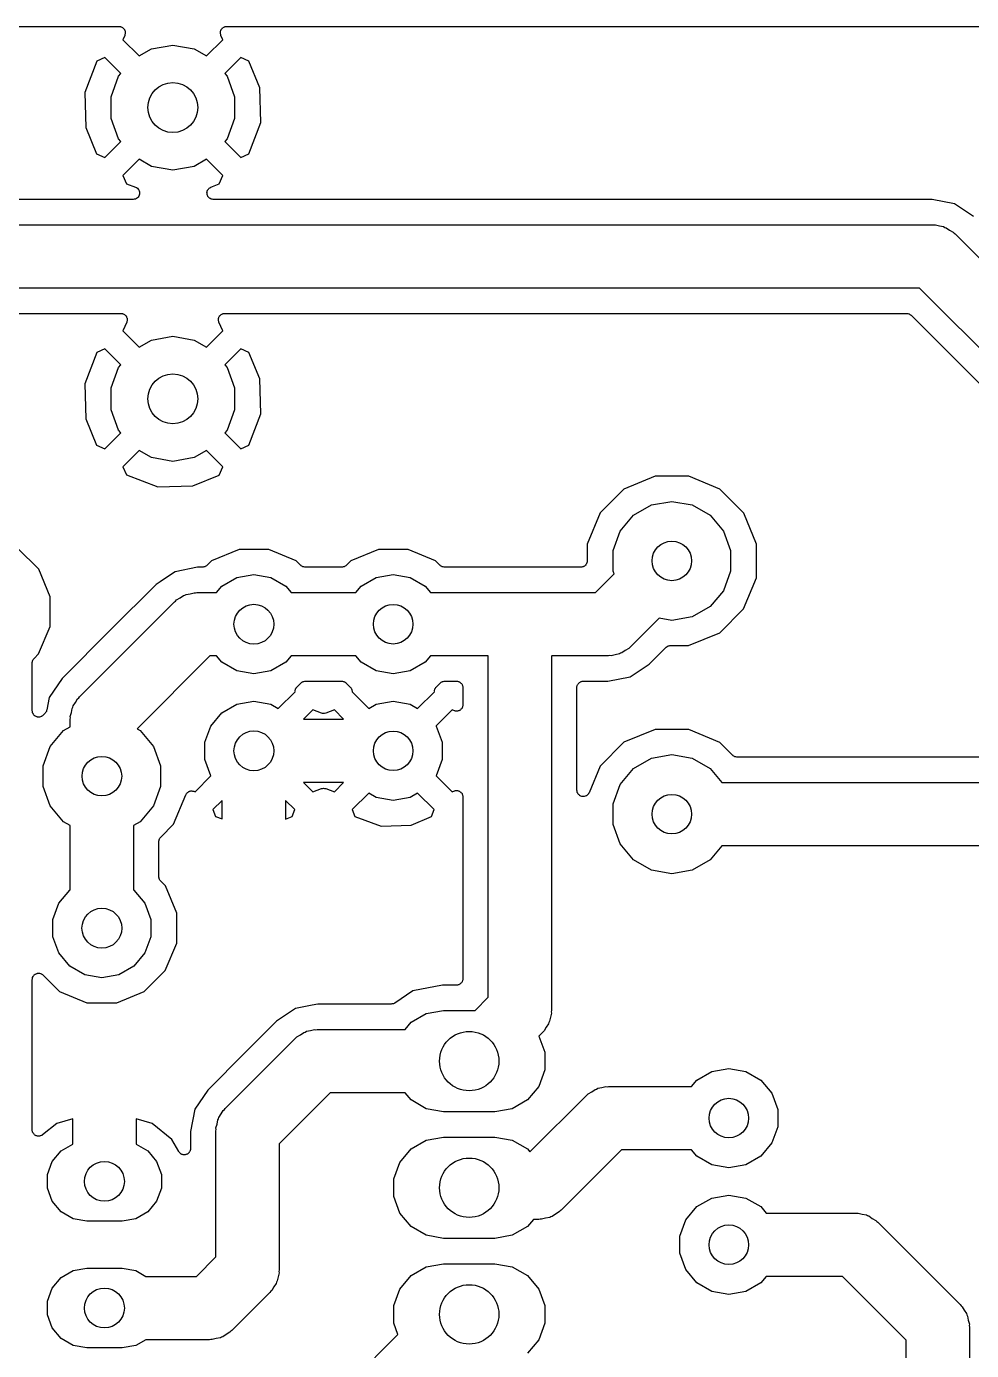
# Model space of a CAD drawing. Extents: x 74 to 224, y -146 to -46.
# Drawn here: x 138.57 to 157.52, y -123.53 to -96.98 of the extents above; entities that cross this region are included whole.
import ezdxf

# ---------------------------------------------------------------- set-up
doc = ezdxf.new("R2010")
doc.units = 0
doc.header["$MEASUREMENT"] = 0
doc.layers.add('BLACK', color=7, linetype='CONTINUOUS')

msp = doc.modelspace()

# ---------------------------------------------------------------- linework, layer by layer
at = {"layer": 'Black'}
for p, q in [((74.37, -96.976), (140.423, -96.976)), ((140.423, -96.976), (140.439, -96.9787)), ((140.439, -96.9787), (140.454, -96.9797)), ((140.454, -96.9797), (140.46, -96.9825)), ((140.46, -96.9825), (140.467, -96.9837)), ((140.467, -96.9837), (140.48, -96.9913)), ((140.48, -96.9913), (140.494, -96.9975)), ((140.494, -96.9975), (140.499, -97.0023)), ((140.499, -97.0023), (140.505, -97.0057)), ((140.54, -97.1543), (140.501, -97.2414)), ((140.505, -97.0057), (140.515, -97.0174)), ((140.515, -97.0174), (140.526, -97.028)), ((140.526, -97.028), (140.529, -97.0342)), ((140.529, -97.0342), (140.533, -97.0395)), ((140.533, -97.0395), (140.539, -97.0539)), ((140.539, -97.0539), (140.545, -97.0676)), ((140.543, -97.1394), (140.54, -97.1543)), ((140.549, -97.1251), (140.543, -97.1394)), ((140.545, -97.0676), (140.546, -97.0745)), ((140.546, -97.0745), (140.549, -97.0809)), ((140.549, -97.0809), (140.549, -97.0962)), ((140.549, -97.0962), (140.55, -97.1114)), ((140.55, -97.1114), (140.549, -97.1181)), ((140.549, -97.1181), (140.549, -97.1251)), ((142.457, -97.1114), (142.458, -97.0962)), ((142.458, -97.1181), (142.457, -97.1114)), ((142.458, -97.0809), (142.461, -97.0745)), ((142.458, -97.0962), (142.458, -97.0809)), ((142.458, -97.1251), (142.458, -97.1181)), ((142.463, -97.1394), (142.458, -97.1251)), ((142.461, -97.0676), (142.468, -97.0539)), ((142.461, -97.0745), (142.461, -97.0676)), ((142.467, -97.1543), (142.463, -97.1394)), ((142.506, -97.2414), (142.467, -97.1543)), ((142.468, -97.0539), (142.473, -97.0395)), ((142.473, -97.0395), (142.478, -97.0342)), ((142.478, -97.0342), (142.481, -97.028)), ((142.481, -97.028), (142.492, -97.0174)), ((142.492, -97.0174), (142.502, -97.0057)), ((142.502, -97.0057), (142.508, -97.0023)), ((142.508, -97.0023), (142.513, -96.9975)), ((142.513, -96.9975), (142.527, -96.9913)), ((142.527, -96.9913), (142.54, -96.9837)), ((142.54, -96.9837), (142.547, -96.9825)), ((142.547, -96.9825), (142.553, -96.9797)), ((142.553, -96.9797), (142.568, -96.9787)), ((142.568, -96.9787), (142.583, -96.976)), ((142.583, -96.976), (172.772, -96.976)), ((140.501, -97.2414), (140.827, -97.5669)), ((140.827, -97.5669), (141.074, -97.424)), ((141.074, -97.424), (141.503, -97.3483)), ((141.503, -97.3483), (141.932, -97.424)), ((141.932, -97.424), (142.18, -97.5669)), ((142.18, -97.5669), (142.506, -97.2414)), ((139.977, -97.6734), (139.737, -98.3005)), ((140.142, -97.6006), (139.977, -97.6734)), ((140.463, -97.9212), (140.142, -97.6006)), ((142.865, -97.6006), (142.544, -97.9212)), ((143.031, -97.6742), (142.865, -97.6006)), ((143.251, -98.2043), (143.031, -97.6742)), ((140.268, -98.385), (140.417, -97.9756)), ((140.417, -97.9756), (140.463, -97.9212)), ((142.544, -97.9212), (142.59, -97.9756)), ((142.59, -97.9756), (142.739, -98.385)), ((143.27, -98.9051), (143.251, -98.2043)), ((139.737, -98.3005), (139.756, -99.0013)), ((140.268, -98.8206), (140.268, -98.385)), ((142.739, -98.385), (142.739, -98.8206)), ((139.756, -99.0013), (139.975, -99.5314)), ((140.417, -99.23), (140.268, -98.8206)), ((142.739, -98.8206), (142.59, -99.23)), ((143.03, -99.5322), (143.27, -98.9051)), ((140.142, -99.605), (140.463, -99.2844)), ((140.463, -99.2844), (140.417, -99.23)), ((142.59, -99.23), (142.544, -99.2844)), ((142.544, -99.2844), (142.865, -99.605)), ((139.975, -99.5314), (140.142, -99.605)), ((142.865, -99.605), (143.03, -99.5322)), ((140.827, -99.6387), (140.501, -99.9642)), ((141.074, -99.7816), (140.827, -99.6387)), ((141.503, -99.8573), (141.074, -99.7816)), ((141.932, -99.7816), (141.503, -99.8573)), ((142.18, -99.6387), (141.932, -99.7816)), ((142.506, -99.9642), (142.18, -99.6387)), ((140.501, -99.9642), (140.574, -100.129)), ((142.432, -100.131), (142.506, -99.9642)), ((140.574, -100.129), (140.756, -100.199)), ((140.756, -100.199), (140.774, -100.209)), ((140.774, -100.209), (140.792, -100.22)), ((140.792, -100.22), (140.793, -100.221)), ((140.793, -100.221), (140.794, -100.221)), ((140.794, -100.221), (140.807, -100.238)), ((140.819, -100.383), (140.806, -100.398)), ((140.807, -100.238), (140.821, -100.254)), ((140.82, -100.382), (140.819, -100.383)), ((140.821, -100.381), (140.82, -100.382)), ((140.821, -100.254), (140.821, -100.255)), ((140.821, -100.255), (140.822, -100.256)), ((140.828, -100.361), (140.821, -100.381)), ((140.822, -100.256), (140.828, -100.275)), ((140.828, -100.275), (140.836, -100.295)), ((140.835, -100.341), (140.828, -100.361)), ((140.836, -100.339), (140.835, -100.34)), ((140.835, -100.34), (140.835, -100.341)), ((140.836, -100.295), (140.836, -100.296)), ((140.836, -100.296), (140.836, -100.297)), ((140.836, -100.297), (140.836, -100.318)), ((140.836, -100.318), (140.836, -100.339)), ((142.188, -100.301), (142.189, -100.298)), ((142.189, -100.32), (142.188, -100.301)), ((142.189, -100.295), (142.195, -100.277)), ((142.189, -100.298), (142.189, -100.295)), ((142.189, -100.339), (142.189, -100.32)), ((142.19, -100.342), (142.189, -100.339)), ((142.19, -100.345), (142.19, -100.342)), ((142.197, -100.363), (142.19, -100.345)), ((142.195, -100.277), (142.201, -100.259)), ((142.204, -100.381), (142.197, -100.363)), ((142.201, -100.259), (142.203, -100.256)), ((142.203, -100.256), (142.204, -100.254)), ((142.204, -100.254), (142.216, -100.239)), ((142.205, -100.383), (142.204, -100.381)), ((142.207, -100.386), (142.205, -100.383)), ((142.22, -100.4), (142.207, -100.386)), ((142.216, -100.239), (142.228, -100.224)), ((142.228, -100.224), (142.23, -100.222)), ((142.23, -100.222), (142.232, -100.22)), ((142.232, -100.22), (142.249, -100.21)), ((142.249, -100.21), (142.265, -100.2)), ((142.265, -100.2), (142.432, -100.131)), ((140.17, -100.444), (137.554, -100.444)), ((140.711, -100.444), (140.17, -100.444)), ((140.731, -100.441), (140.711, -100.444)), ((140.752, -100.437), (140.731, -100.441)), ((140.753, -100.437), (140.752, -100.437)), ((140.754, -100.437), (140.753, -100.437)), ((140.772, -100.426), (140.754, -100.437)), ((140.791, -100.416), (140.772, -100.426)), ((140.792, -100.415), (140.791, -100.415)), ((140.791, -100.415), (140.791, -100.416)), ((140.806, -100.398), (140.792, -100.415)), ((142.232, -100.415), (142.22, -100.4)), ((142.234, -100.416), (142.232, -100.415)), ((142.236, -100.418), (142.234, -100.416)), ((142.253, -100.427), (142.236, -100.418)), ((142.27, -100.437), (142.253, -100.427)), ((142.273, -100.437), (142.27, -100.437)), ((142.275, -100.438), (142.273, -100.437)), ((142.295, -100.441), (142.275, -100.438)), ((142.314, -100.444), (142.295, -100.441)), ((142.836, -100.444), (142.314, -100.444)), ((156.731, -100.444), (142.836, -100.444)), ((157.18, -100.534), (156.731, -100.444)), ((157.56, -100.788), (157.18, -100.534)), ((137.541, -100.952), (156.743, -100.952)), ((156.743, -100.952), (156.771, -100.957)), ((156.771, -100.957), (156.799, -100.955)), ((156.799, -100.955), (156.879, -100.976)), ((156.879, -100.976), (156.961, -100.991)), ((156.961, -100.991), (156.985, -101.005)), ((156.985, -101.005), (157.012, -101.012)), ((157.012, -101.012), (157.08, -101.059)), ((157.08, -101.059), (157.152, -101.101)), ((157.152, -101.101), (157.17, -101.122)), ((157.17, -101.122), (157.192, -101.138)), ((157.192, -101.138), (164.965, -108.911)), ((156.48, -102.222), (137.804, -102.222)), ((163.881, -109.623), (156.48, -102.222)), ((138.067, -102.73), (140.462, -102.73)), ((140.462, -102.73), (140.477, -102.733)), ((140.477, -102.733), (140.493, -102.734)), ((140.493, -102.734), (140.499, -102.737)), ((140.499, -102.737), (140.506, -102.738)), ((140.506, -102.738), (140.519, -102.746)), ((140.519, -102.746), (140.533, -102.752)), ((140.533, -102.752), (140.538, -102.757)), ((140.538, -102.757), (140.544, -102.76)), ((140.544, -102.76), (140.554, -102.772)), ((140.554, -102.772), (140.565, -102.782)), ((142.442, -102.782), (142.453, -102.772)), ((142.453, -102.772), (142.463, -102.76)), ((142.463, -102.76), (142.469, -102.757)), ((142.469, -102.757), (142.474, -102.752)), ((142.474, -102.752), (142.488, -102.746)), ((142.488, -102.746), (142.501, -102.738)), ((142.501, -102.738), (142.508, -102.737)), ((142.508, -102.737), (142.514, -102.734)), ((142.514, -102.734), (142.53, -102.733)), ((142.53, -102.733), (142.545, -102.73)), ((142.545, -102.73), (156.217, -102.73)), ((156.217, -102.73), (156.223, -102.731)), ((156.223, -102.731), (156.228, -102.731)), ((156.228, -102.731), (156.244, -102.735)), ((156.244, -102.735), (156.261, -102.738)), ((156.261, -102.738), (156.266, -102.741)), ((156.266, -102.741), (156.271, -102.742)), ((156.271, -102.742), (156.285, -102.752)), ((156.285, -102.752), (156.299, -102.76)), ((156.299, -102.76), (156.303, -102.764)), ((156.303, -102.764), (156.307, -102.767)), ((156.307, -102.767), (163.336, -109.796)), ((140.578, -102.909), (140.501, -103.083)), ((140.565, -102.782), (140.568, -102.789)), ((140.568, -102.789), (140.572, -102.794)), ((140.572, -102.794), (140.577, -102.808)), ((140.577, -102.808), (140.584, -102.822)), ((140.582, -102.894), (140.578, -102.909)), ((140.587, -102.879), (140.582, -102.894)), ((140.584, -102.822), (140.585, -102.829)), ((140.585, -102.829), (140.587, -102.835)), ((140.587, -102.835), (140.587, -102.851)), ((140.587, -102.851), (140.589, -102.866)), ((140.589, -102.866), (140.587, -102.872)), ((140.587, -102.872), (140.587, -102.879)), ((142.418, -102.866), (142.42, -102.851)), ((142.42, -102.872), (142.418, -102.866)), ((142.42, -102.835), (142.422, -102.829)), ((142.42, -102.851), (142.42, -102.835)), ((142.42, -102.879), (142.42, -102.872)), ((142.425, -102.894), (142.42, -102.879)), ((142.422, -102.829), (142.423, -102.822)), ((142.423, -102.822), (142.429, -102.808)), ((142.428, -102.909), (142.425, -102.894)), ((142.506, -103.083), (142.428, -102.909)), ((142.429, -102.808), (142.435, -102.794)), ((142.435, -102.794), (142.439, -102.789)), ((142.439, -102.789), (142.442, -102.782)), ((140.501, -103.083), (140.827, -103.409)), ((140.827, -103.409), (141.074, -103.266)), ((141.074, -103.266), (141.503, -103.19)), ((141.503, -103.19), (141.932, -103.266)), ((141.932, -103.266), (142.18, -103.409)), ((142.18, -103.409), (142.506, -103.083)), ((139.977, -103.515), (139.737, -104.143)), ((140.142, -103.443), (139.977, -103.515)), ((140.463, -103.763), (140.142, -103.443)), ((142.865, -103.443), (142.544, -103.763)), ((143.031, -103.516), (142.865, -103.443)), ((143.251, -104.046), (143.031, -103.516)), ((140.268, -104.227), (140.417, -103.818)), ((140.417, -103.818), (140.463, -103.763)), ((142.544, -103.763), (142.59, -103.818)), ((142.59, -103.818), (142.739, -104.227)), ((143.27, -104.747), (143.251, -104.046)), ((139.737, -104.143), (139.756, -104.843)), ((140.268, -104.663), (140.268, -104.227)), ((142.739, -104.227), (142.739, -104.663)), ((139.756, -104.843), (139.975, -105.373)), ((140.417, -105.072), (140.268, -104.663)), ((142.739, -104.663), (142.59, -105.072)), ((143.03, -105.374), (143.27, -104.747)), ((140.142, -105.447), (140.463, -105.126)), ((140.463, -105.126), (140.417, -105.072)), ((142.59, -105.072), (142.544, -105.126)), ((142.544, -105.126), (142.865, -105.447)), ((139.975, -105.373), (140.142, -105.447)), ((142.865, -105.447), (143.03, -105.374)), ((140.827, -105.481), (140.501, -105.806)), ((141.074, -105.624), (140.827, -105.481)), ((141.503, -105.699), (141.074, -105.624)), ((141.932, -105.624), (141.503, -105.699)), ((142.18, -105.481), (141.932, -105.624)), ((142.506, -105.806), (142.18, -105.481)), ((140.501, -105.806), (140.574, -105.971)), ((142.432, -105.973), (142.506, -105.806)), ((140.574, -105.971), (141.201, -106.211)), ((141.201, -106.211), (141.902, -106.192)), ((141.902, -106.192), (142.432, -105.973)), ((151.175, -105.997), (150.55, -106.255)), ((151.85, -105.998), (151.175, -105.997)), ((152.474, -106.257), (151.85, -105.998)), ((150.55, -106.255), (150.072, -106.733)), ((152.952, -106.735), (152.474, -106.257)), ((150.072, -106.733), (149.813, -107.357)), ((150.743, -106.78), (151.102, -106.573)), ((151.102, -106.573), (151.511, -106.501)), ((151.511, -106.501), (151.92, -106.573)), ((151.92, -106.573), (152.279, -106.78)), ((153.21, -107.36), (152.952, -106.735)), ((150.476, -107.098), (150.743, -106.78)), ((152.279, -106.78), (152.546, -107.098)), ((150.334, -107.488), (150.476, -107.098)), ((152.546, -107.098), (152.688, -107.488)), ((138.814, -107.863), (138.392, -107.441)), ((142.832, -107.466), (142.28, -107.693)), ((142.836, -107.466), (142.832, -107.466)), ((143.429, -107.466), (142.836, -107.466)), ((143.98, -107.695), (143.429, -107.466)), ((145.626, -107.466), (145.074, -107.693)), ((146.223, -107.466), (145.626, -107.466)), ((146.774, -107.695), (146.223, -107.466)), ((149.813, -107.357), (149.812, -107.696)), ((150.334, -107.904), (150.334, -107.488)), ((152.688, -107.488), (152.688, -107.904)), ((153.209, -108.035), (153.21, -107.36)), ((141.999, -107.823), (141.55, -107.912)), ((142.098, -107.823), (141.999, -107.823)), ((142.103, -107.822), (142.098, -107.823)), ((142.109, -107.823), (142.103, -107.822)), ((142.125, -107.818), (142.109, -107.823)), ((142.141, -107.815), (142.125, -107.818)), ((142.146, -107.813), (142.141, -107.815)), ((142.152, -107.811), (142.146, -107.813)), ((142.165, -107.802), (142.152, -107.811)), ((142.18, -107.793), (142.165, -107.802)), ((142.183, -107.789), (142.18, -107.793)), ((142.188, -107.786), (142.183, -107.789)), ((142.28, -107.693), (142.188, -107.786)), ((144.071, -107.786), (143.98, -107.695)), ((144.075, -107.789), (144.071, -107.786)), ((144.079, -107.793), (144.075, -107.789)), ((144.093, -107.802), (144.079, -107.793)), ((144.107, -107.811), (144.093, -107.802)), ((144.112, -107.813), (144.107, -107.811)), ((144.117, -107.815), (144.112, -107.813)), ((144.133, -107.818), (144.117, -107.815)), ((144.149, -107.823), (144.133, -107.818)), ((144.155, -107.822), (144.149, -107.823)), ((144.16, -107.823), (144.155, -107.822)), ((144.892, -107.823), (144.16, -107.823)), ((144.897, -107.822), (144.892, -107.823)), ((144.903, -107.823), (144.897, -107.822)), ((144.919, -107.818), (144.903, -107.823)), ((144.935, -107.815), (144.919, -107.818)), ((144.94, -107.813), (144.935, -107.815)), ((144.946, -107.811), (144.94, -107.813)), ((144.959, -107.802), (144.946, -107.811)), ((144.974, -107.793), (144.959, -107.802)), ((144.977, -107.789), (144.974, -107.793)), ((144.982, -107.786), (144.977, -107.789)), ((145.074, -107.693), (144.982, -107.786)), ((146.865, -107.786), (146.774, -107.695)), ((146.869, -107.789), (146.865, -107.786)), ((146.873, -107.793), (146.869, -107.789)), ((146.887, -107.802), (146.873, -107.793)), ((146.901, -107.811), (146.887, -107.802)), ((146.906, -107.813), (146.901, -107.811)), ((146.911, -107.815), (146.906, -107.813)), ((146.927, -107.818), (146.911, -107.815)), ((146.943, -107.823), (146.927, -107.818)), ((146.949, -107.822), (146.943, -107.823)), ((146.954, -107.823), (146.949, -107.822)), ((149.685, -107.823), (146.954, -107.823)), ((149.696, -107.821), (149.685, -107.823)), ((149.707, -107.821), (149.696, -107.821)), ((149.718, -107.817), (149.707, -107.821)), ((149.729, -107.815), (149.718, -107.817)), ((149.738, -107.81), (149.729, -107.815)), ((149.749, -107.806), (149.738, -107.81)), ((149.757, -107.799), (149.749, -107.806)), ((149.767, -107.793), (149.757, -107.799)), ((149.774, -107.785), (149.767, -107.793)), ((149.783, -107.778), (149.774, -107.785)), ((149.788, -107.768), (149.783, -107.778)), ((149.795, -107.759), (149.788, -107.768)), ((149.799, -107.749), (149.795, -107.759)), ((149.805, -107.74), (149.799, -107.749)), ((149.807, -107.729), (149.805, -107.74)), ((149.81, -107.718), (149.807, -107.729)), ((149.812, -107.696), (149.81, -107.707)), ((149.81, -107.707), (149.81, -107.718)), ((139.041, -108.415), (138.814, -107.863)), ((141.394, -108.016), (141.25, -108.113)), ((141.55, -107.912), (141.394, -108.016)), ((142.489, -108.203), (142.788, -108.03)), ((142.788, -108.03), (143.129, -107.97)), ((143.129, -107.97), (143.47, -108.03)), ((143.47, -108.03), (143.769, -108.203)), ((145.283, -108.203), (145.582, -108.03)), ((145.582, -108.03), (145.923, -107.97)), ((145.923, -107.97), (146.264, -108.03)), ((146.264, -108.03), (146.563, -108.203)), ((149.978, -108.331), (150.353, -107.956)), ((150.353, -107.956), (150.334, -107.904)), ((152.688, -107.904), (152.546, -108.294)), ((152.95, -108.659), (153.209, -108.035)), ((141.169, -108.167), (140.26, -109.075)), ((141.25, -108.113), (141.169, -108.167)), ((141.769, -108.369), (141.851, -108.355)), ((141.851, -108.355), (141.931, -108.333)), ((141.931, -108.333), (141.958, -108.336)), ((141.958, -108.336), (141.986, -108.331)), ((141.986, -108.331), (142.381, -108.331)), ((142.381, -108.331), (142.489, -108.203)), ((143.769, -108.203), (143.877, -108.331)), ((143.877, -108.331), (145.175, -108.331)), ((145.175, -108.331), (145.283, -108.203)), ((146.563, -108.203), (146.671, -108.331)), ((146.671, -108.331), (148.844, -108.331)), ((148.844, -108.331), (149.978, -108.331)), ((152.546, -108.294), (152.279, -108.612)), ((139.041, -109.012), (139.041, -108.415)), ((139.632, -110.422), (141.537, -108.517)), ((141.537, -108.517), (141.56, -108.501)), ((141.56, -108.501), (141.578, -108.48)), ((141.578, -108.48), (141.65, -108.438)), ((141.65, -108.438), (141.718, -108.39)), ((141.718, -108.39), (141.745, -108.383)), ((141.745, -108.383), (141.769, -108.369)), ((152.279, -108.612), (151.92, -108.819)), ((151.258, -108.847), (150.69, -109.415)), ((151.511, -108.891), (151.258, -108.847)), ((151.92, -108.819), (151.511, -108.891)), ((152.472, -109.137), (152.95, -108.659)), ((138.812, -109.563), (139.041, -109.012)), ((140.26, -109.075), (139.282, -110.054)), ((140.26, -109.075), (140.26, -109.075)), ((151.847, -109.395), (152.472, -109.137)), ((150.69, -109.415), (150.667, -109.431)), ((151.4, -109.424), (151.414, -109.416)), ((151.414, -109.416), (151.428, -109.406)), ((151.428, -109.406), (151.433, -109.405)), ((151.433, -109.405), (151.438, -109.402)), ((151.438, -109.402), (151.454, -109.399)), ((151.454, -109.399), (151.47, -109.395)), ((151.47, -109.395), (151.476, -109.396)), ((151.476, -109.396), (151.482, -109.395)), ((151.482, -109.395), (151.847, -109.395)), ((138.696, -109.69), (138.705, -109.676)), ((138.705, -109.676), (138.714, -109.662)), ((138.714, -109.662), (138.718, -109.658)), ((138.718, -109.658), (138.721, -109.654)), ((138.721, -109.654), (138.812, -109.563)), ((142.249, -109.601), (140.787, -111.063)), ((142.381, -109.601), (142.249, -109.601)), ((142.489, -109.729), (142.381, -109.601)), ((143.877, -109.601), (143.769, -109.729)), ((145.175, -109.601), (143.877, -109.601)), ((145.283, -109.729), (145.175, -109.601)), ((146.671, -109.601), (146.563, -109.729)), ((147.828, -109.601), (146.671, -109.601)), ((147.828, -116.45), (147.828, -109.601)), ((149.107, -109.601), (149.098, -109.61)), ((149.098, -109.61), (149.098, -116.713)), ((150.241, -109.601), (149.107, -109.601)), ((150.269, -109.596), (150.241, -109.601)), ((150.296, -109.599), (150.269, -109.596)), ((150.376, -109.577), (150.296, -109.599)), ((150.458, -109.563), (150.376, -109.577)), ((150.482, -109.549), (150.458, -109.563)), ((150.509, -109.542), (150.482, -109.549)), ((150.577, -109.494), (150.509, -109.542)), ((150.649, -109.452), (150.577, -109.494)), ((150.667, -109.431), (150.649, -109.452)), ((151.058, -109.765), (151.392, -109.432)), ((151.392, -109.432), (151.396, -109.429)), ((151.396, -109.429), (151.4, -109.424)), ((138.684, -109.732), (138.689, -109.716)), ((138.685, -109.738), (138.684, -109.732)), ((138.684, -109.743), (138.685, -109.738)), ((138.684, -110.702), (138.684, -109.743)), ((138.689, -109.716), (138.692, -109.7)), ((138.692, -109.7), (138.694, -109.695)), ((138.694, -109.695), (138.696, -109.69)), ((142.788, -109.902), (142.489, -109.729)), ((143.129, -109.962), (142.788, -109.902)), ((143.47, -109.902), (143.129, -109.962)), ((143.769, -109.729), (143.47, -109.902)), ((145.582, -109.902), (145.283, -109.729)), ((145.923, -109.962), (145.582, -109.902)), ((146.264, -109.902), (145.923, -109.962)), ((146.563, -109.729), (146.264, -109.902)), ((150.677, -110.02), (151.058, -109.765)), ((139.282, -110.054), (139.027, -110.435)), ((143.991, -110.226), (144.07, -110.146)), ((144.07, -110.146), (144.075, -110.143)), ((144.075, -110.143), (144.078, -110.139)), ((144.078, -110.139), (144.093, -110.13)), ((144.093, -110.13), (144.106, -110.121)), ((144.106, -110.121), (144.112, -110.119)), ((144.112, -110.119), (144.117, -110.117)), ((144.117, -110.117), (144.133, -110.114)), ((144.133, -110.114), (144.149, -110.109)), ((144.149, -110.109), (144.155, -110.11)), ((144.155, -110.11), (144.16, -110.109)), ((144.16, -110.109), (144.892, -110.109)), ((144.892, -110.109), (144.897, -110.11)), ((144.897, -110.11), (144.903, -110.109)), ((144.903, -110.109), (144.919, -110.114)), ((144.919, -110.114), (144.935, -110.117)), ((144.935, -110.117), (144.94, -110.119)), ((144.94, -110.119), (144.945, -110.121)), ((144.945, -110.121), (144.959, -110.13)), ((144.959, -110.13), (144.973, -110.139)), ((144.973, -110.139), (144.977, -110.143)), ((144.977, -110.143), (144.981, -110.146)), ((144.981, -110.146), (145.061, -110.226)), ((146.785, -110.226), (146.864, -110.146)), ((146.864, -110.146), (146.869, -110.143)), ((146.869, -110.143), (146.872, -110.139)), ((146.872, -110.139), (146.887, -110.13)), ((146.887, -110.13), (146.9, -110.121)), ((146.9, -110.121), (146.906, -110.119)), ((146.906, -110.119), (146.911, -110.117)), ((146.911, -110.117), (146.927, -110.114)), ((146.927, -110.114), (146.943, -110.109)), ((146.943, -110.109), (146.949, -110.11)), ((146.949, -110.11), (146.954, -110.109)), ((146.954, -110.109), (147.193, -110.109)), ((147.193, -110.109), (147.204, -110.111)), ((147.204, -110.111), (147.215, -110.111)), ((147.215, -110.111), (147.225, -110.115)), ((147.225, -110.115), (147.236, -110.117)), ((147.236, -110.117), (147.246, -110.122)), ((147.246, -110.122), (147.256, -110.126)), ((147.256, -110.126), (147.265, -110.133)), ((147.265, -110.133), (147.275, -110.139)), ((147.275, -110.139), (147.282, -110.147)), ((147.282, -110.147), (147.29, -110.154)), ((147.29, -110.154), (147.296, -110.164)), ((147.296, -110.164), (147.303, -110.172)), ((147.303, -110.172), (147.307, -110.183)), ((147.307, -110.183), (147.312, -110.193)), ((147.312, -110.193), (147.314, -110.204)), ((147.314, -110.204), (147.318, -110.214)), ((147.318, -110.214), (147.318, -110.225)), ((149.608, -110.214), (149.612, -110.204)), ((149.608, -110.225), (149.608, -110.214)), ((149.612, -110.204), (149.614, -110.193)), ((149.614, -110.193), (149.619, -110.183)), ((149.619, -110.183), (149.623, -110.172)), ((149.623, -110.172), (149.63, -110.164)), ((149.63, -110.164), (149.636, -110.154)), ((149.636, -110.154), (149.644, -110.147)), ((149.644, -110.147), (149.651, -110.139)), ((149.651, -110.139), (149.661, -110.133)), ((149.661, -110.133), (149.669, -110.126)), ((149.669, -110.126), (149.68, -110.122)), ((149.68, -110.122), (149.69, -110.117)), ((149.69, -110.117), (149.701, -110.115)), ((149.701, -110.115), (149.711, -110.111)), ((149.711, -110.111), (149.722, -110.111)), ((149.722, -110.111), (149.733, -110.109)), ((149.733, -110.109), (150.228, -110.109)), ((150.228, -110.109), (150.677, -110.02)), ((139.027, -110.435), (138.977, -110.685)), ((139.553, -110.535), (139.595, -110.463)), ((139.595, -110.463), (139.616, -110.445)), ((139.616, -110.445), (139.632, -110.422)), ((143.619, -110.656), (143.954, -110.322)), ((143.953, -110.316), (143.954, -110.31)), ((143.954, -110.322), (143.953, -110.316)), ((143.954, -110.304), (143.958, -110.289)), ((143.954, -110.31), (143.954, -110.304)), ((143.958, -110.289), (143.961, -110.272)), ((143.961, -110.272), (143.964, -110.267)), ((143.964, -110.267), (143.965, -110.262)), ((143.965, -110.262), (143.975, -110.248)), ((143.975, -110.248), (143.983, -110.234)), ((143.983, -110.234), (143.987, -110.23)), ((143.987, -110.23), (143.991, -110.226)), ((145.061, -110.226), (145.065, -110.231)), ((145.065, -110.231), (145.069, -110.235)), ((145.069, -110.235), (145.077, -110.249)), ((145.077, -110.249), (145.087, -110.263)), ((145.087, -110.263), (145.088, -110.268)), ((145.088, -110.268), (145.091, -110.273)), ((145.091, -110.273), (145.094, -110.289)), ((145.094, -110.289), (145.098, -110.305)), ((145.098, -110.305), (145.098, -110.311)), ((145.098, -110.311), (145.099, -110.316)), ((145.099, -110.316), (145.098, -110.321)), ((145.098, -110.321), (145.433, -110.656)), ((146.413, -110.656), (146.748, -110.322)), ((146.747, -110.316), (146.748, -110.31)), ((146.748, -110.322), (146.747, -110.316)), ((146.748, -110.304), (146.752, -110.289)), ((146.748, -110.31), (146.748, -110.304)), ((146.752, -110.289), (146.755, -110.272)), ((146.755, -110.272), (146.758, -110.267)), ((146.758, -110.267), (146.759, -110.262)), ((146.759, -110.262), (146.769, -110.248)), ((146.769, -110.248), (146.777, -110.234)), ((146.777, -110.234), (146.781, -110.23)), ((146.781, -110.23), (146.785, -110.226)), ((147.318, -110.225), (147.32, -110.236)), ((147.32, -110.236), (147.32, -110.584)), ((149.606, -110.236), (149.608, -110.225)), ((149.606, -112.297), (149.606, -110.236)), ((138.687, -110.719), (138.684, -110.702)), ((138.688, -110.735), (138.687, -110.719)), ((138.691, -110.74), (138.688, -110.735)), ((138.692, -110.746), (138.691, -110.74)), ((138.7, -110.76), (138.692, -110.746)), ((138.951, -110.738), (138.943, -110.75)), ((138.961, -110.726), (138.951, -110.738)), ((138.964, -110.72), (138.961, -110.726)), ((138.968, -110.714), (138.964, -110.72)), ((138.972, -110.699), (138.968, -110.714)), ((138.977, -110.685), (138.972, -110.699)), ((139.448, -110.816), (139.47, -110.736)), ((139.47, -110.736), (139.484, -110.654)), ((139.484, -110.654), (139.498, -110.63)), ((139.498, -110.63), (139.505, -110.603)), ((139.505, -110.603), (139.553, -110.535)), ((142.266, -111.008), (142.489, -110.743)), ((142.489, -110.743), (142.788, -110.57)), ((142.788, -110.57), (143.129, -110.51)), ((143.129, -110.51), (143.47, -110.57)), ((143.47, -110.57), (143.619, -110.656)), ((144.308, -110.686), (144.123, -110.871)), ((144.482, -110.75), (144.308, -110.686)), ((144.744, -110.686), (144.57, -110.75)), ((144.929, -110.871), (144.744, -110.686)), ((145.433, -110.656), (145.582, -110.57)), ((145.582, -110.57), (145.923, -110.51)), ((145.923, -110.51), (146.264, -110.57)), ((146.264, -110.57), (146.413, -110.656)), ((147.102, -110.686), (146.783, -111.005)), ((147.149, -110.703), (147.102, -110.686)), ((147.16, -110.705), (147.149, -110.703)), ((147.171, -110.709), (147.16, -110.705)), ((147.182, -110.709), (147.171, -110.709)), ((147.193, -110.711), (147.182, -110.709)), ((147.204, -110.709), (147.193, -110.711)), ((147.215, -110.709), (147.204, -110.709)), ((147.225, -110.705), (147.215, -110.709)), ((147.236, -110.703), (147.225, -110.705)), ((147.246, -110.698), (147.236, -110.703)), ((147.256, -110.694), (147.246, -110.698)), ((147.265, -110.687), (147.256, -110.694)), ((147.274, -110.681), (147.265, -110.687)), ((147.282, -110.673), (147.274, -110.681)), ((147.29, -110.666), (147.282, -110.673)), ((147.296, -110.656), (147.29, -110.666)), ((147.303, -110.648), (147.296, -110.656)), ((147.307, -110.637), (147.303, -110.648)), ((147.312, -110.627), (147.307, -110.637)), ((147.314, -110.617), (147.312, -110.627)), ((147.318, -110.606), (147.314, -110.617)), ((147.32, -110.584), (147.318, -110.595)), ((147.318, -110.595), (147.318, -110.606)), ((138.707, -110.775), (138.7, -110.76)), ((138.711, -110.779), (138.707, -110.775)), ((138.714, -110.784), (138.711, -110.779)), ((138.726, -110.794), (138.714, -110.784)), ((138.738, -110.806), (138.726, -110.794)), ((138.743, -110.809), (138.738, -110.806)), ((138.748, -110.812), (138.743, -110.809)), ((138.763, -110.818), (138.748, -110.812)), ((138.778, -110.825), (138.763, -110.818)), ((138.784, -110.825), (138.778, -110.825)), ((138.789, -110.827), (138.784, -110.825)), ((138.805, -110.827), (138.789, -110.827)), ((138.822, -110.829), (138.805, -110.827)), ((138.827, -110.827), (138.822, -110.829)), ((138.833, -110.827), (138.827, -110.827)), ((138.849, -110.822), (138.833, -110.827)), ((138.865, -110.817), (138.849, -110.822)), ((138.869, -110.814), (138.865, -110.817)), ((138.874, -110.812), (138.869, -110.814)), ((138.887, -110.802), (138.874, -110.812)), ((138.901, -110.792), (138.887, -110.802)), ((138.943, -110.75), (138.901, -110.792)), ((139.446, -110.871), (139.451, -110.843)), ((139.446, -111.022), (139.446, -110.871)), ((139.451, -110.843), (139.448, -110.816)), ((142.148, -111.333), (142.266, -111.008)), ((144.123, -110.871), (144.929, -110.871)), ((144.483, -110.75), (144.482, -110.75)), ((144.504, -110.754), (144.483, -110.75)), ((144.483, -110.75), (144.483, -110.75)), ((144.526, -110.758), (144.504, -110.754)), ((144.548, -110.754), (144.526, -110.758)), ((144.526, -110.758), (144.526, -110.758)), ((144.526, -110.758), (144.526, -110.758)), ((144.569, -110.75), (144.548, -110.754)), ((144.57, -110.75), (144.569, -110.75)), ((144.569, -110.75), (144.569, -110.75)), ((146.783, -111.005), (146.786, -111.008)), ((146.786, -111.008), (146.904, -111.333)), ((139.046, -111.416), (139.313, -111.098)), ((139.313, -111.098), (139.446, -111.022)), ((140.787, -111.063), (140.849, -111.098)), ((140.849, -111.098), (141.116, -111.416)), ((151.175, -111.077), (150.55, -111.335)), ((151.85, -111.078), (151.175, -111.077)), ((152.474, -111.337), (151.85, -111.078)), ((138.904, -111.806), (139.046, -111.416)), ((141.116, -111.416), (141.258, -111.806)), ((142.148, -111.679), (142.148, -111.333)), ((146.904, -111.333), (146.904, -111.679)), ((150.55, -111.335), (150.072, -111.813)), ((152.733, -111.596), (152.474, -111.337)), ((138.904, -112.222), (138.904, -111.806)), ((141.258, -111.806), (141.258, -112.222)), ((142.266, -112.004), (142.148, -111.679)), ((146.904, -111.679), (146.786, -112.004)), ((150.743, -111.86), (151.102, -111.653)), ((151.102, -111.653), (151.511, -111.581)), ((151.511, -111.581), (151.92, -111.653)), ((151.92, -111.653), (152.279, -111.86)), ((152.738, -111.599), (152.733, -111.596)), ((152.741, -111.603), (152.738, -111.599)), ((152.755, -111.612), (152.741, -111.603)), ((152.769, -111.621), (152.755, -111.612)), ((152.774, -111.623), (152.769, -111.621)), ((152.779, -111.625), (152.774, -111.623)), ((152.796, -111.628), (152.779, -111.625)), ((152.812, -111.633), (152.796, -111.628)), ((152.817, -111.632), (152.812, -111.633)), ((152.823, -111.633), (152.817, -111.632)), ((160.998, -111.633), (152.823, -111.633)), ((141.95, -112.326), (142.269, -112.007)), ((142.269, -112.007), (142.266, -112.004)), ((146.786, -112.004), (146.783, -112.007)), ((146.783, -112.007), (147.102, -112.326)), ((150.072, -111.813), (149.85, -112.346)), ((150.476, -112.178), (150.743, -111.86)), ((152.279, -111.86), (152.515, -112.141)), ((139.046, -112.612), (138.904, -112.222)), ((141.258, -112.222), (141.116, -112.612)), ((141.795, -112.346), (141.801, -112.339)), ((141.801, -112.339), (141.813, -112.332)), ((141.813, -112.332), (141.824, -112.324)), ((141.824, -112.324), (141.832, -112.321)), ((141.832, -112.321), (141.839, -112.317)), ((141.839, -112.317), (141.853, -112.315)), ((141.853, -112.315), (141.866, -112.311)), ((141.866, -112.311), (141.874, -112.311)), ((141.874, -112.311), (141.883, -112.31)), ((141.883, -112.31), (141.896, -112.312)), ((141.896, -112.312), (141.91, -112.313)), ((141.91, -112.313), (141.918, -112.316)), ((141.918, -112.316), (141.926, -112.317)), ((141.926, -112.317), (141.95, -112.326)), ((144.123, -112.141), (144.308, -112.326)), ((144.929, -112.141), (144.123, -112.141)), ((144.308, -112.326), (144.482, -112.262)), ((144.482, -112.262), (144.483, -112.262)), ((144.483, -112.262), (144.504, -112.258)), ((144.483, -112.262), (144.483, -112.262)), ((144.504, -112.258), (144.526, -112.254)), ((144.526, -112.254), (144.526, -112.254)), ((144.526, -112.254), (144.526, -112.254)), ((144.526, -112.254), (144.548, -112.258)), ((144.548, -112.258), (144.569, -112.262)), ((144.569, -112.262), (144.569, -112.262)), ((144.569, -112.262), (144.57, -112.262)), ((144.57, -112.262), (144.744, -112.326)), ((144.744, -112.326), (144.929, -112.141)), ((147.102, -112.326), (147.149, -112.309)), ((147.149, -112.309), (147.16, -112.307)), ((147.16, -112.307), (147.171, -112.303)), ((147.171, -112.303), (147.182, -112.303)), ((147.182, -112.303), (147.193, -112.301)), ((147.193, -112.301), (147.204, -112.303)), ((147.204, -112.303), (147.215, -112.303)), ((147.215, -112.303), (147.225, -112.307)), ((147.225, -112.307), (147.236, -112.309)), ((147.236, -112.309), (147.246, -112.314)), ((147.246, -112.314), (147.256, -112.318)), ((147.256, -112.318), (147.265, -112.325)), ((147.265, -112.325), (147.274, -112.331)), ((147.274, -112.331), (147.282, -112.339)), ((147.282, -112.339), (147.29, -112.346)), ((149.609, -112.316), (149.606, -112.297)), ((149.612, -112.335), (149.609, -112.316)), ((149.613, -112.338), (149.612, -112.335)), ((149.614, -112.341), (149.613, -112.338)), ((149.623, -112.357), (149.614, -112.341)), ((150.334, -112.568), (150.476, -112.178)), ((152.515, -112.141), (161.011, -112.141)), ((141.52, -112.977), (141.765, -112.388)), ((141.765, -112.388), (141.77, -112.381)), ((141.77, -112.381), (141.772, -112.373)), ((141.772, -112.373), (141.781, -112.362)), ((141.781, -112.362), (141.789, -112.351)), ((141.789, -112.351), (141.795, -112.346)), ((142.494, -112.5), (142.309, -112.685)), ((142.494, -112.871), (142.494, -112.5)), ((143.949, -112.685), (143.764, -112.5)), ((143.764, -112.5), (143.764, -112.879)), ((145.433, -112.356), (145.103, -112.685)), ((145.582, -112.442), (145.433, -112.356)), ((145.923, -112.502), (145.582, -112.442)), ((146.264, -112.442), (145.923, -112.502)), ((146.413, -112.356), (146.264, -112.442)), ((146.743, -112.685), (146.413, -112.356)), ((147.29, -112.346), (147.296, -112.356)), ((147.296, -112.356), (147.303, -112.364)), ((147.303, -112.364), (147.307, -112.375)), ((147.307, -112.375), (147.312, -112.385)), ((147.312, -112.385), (147.314, -112.395)), ((147.314, -112.395), (147.318, -112.406)), ((147.318, -112.406), (147.318, -112.417)), ((147.318, -112.417), (147.32, -112.428)), ((147.32, -112.428), (147.32, -116.078)), ((149.632, -112.375), (149.623, -112.357)), ((149.634, -112.376), (149.632, -112.375)), ((149.636, -112.379), (149.634, -112.376)), ((149.65, -112.391), (149.636, -112.379)), ((149.665, -112.404), (149.65, -112.391)), ((149.667, -112.405), (149.665, -112.404)), ((149.669, -112.407), (149.667, -112.405)), ((149.688, -112.414), (149.669, -112.407)), ((149.705, -112.421), (149.688, -112.414)), ((149.708, -112.421), (149.705, -112.421)), ((149.711, -112.422), (149.708, -112.421)), ((149.73, -112.422), (149.711, -112.422)), ((149.749, -112.423), (149.73, -112.422)), ((149.752, -112.422), (149.749, -112.423)), ((149.755, -112.422), (149.752, -112.422)), ((149.773, -112.416), (149.755, -112.422)), ((149.792, -112.41), (149.773, -112.416)), ((149.794, -112.408), (149.792, -112.41)), ((149.796, -112.407), (149.794, -112.408)), ((149.811, -112.395), (149.796, -112.407)), ((149.827, -112.383), (149.811, -112.395)), ((149.828, -112.381), (149.827, -112.383)), ((149.83, -112.379), (149.828, -112.381)), ((149.84, -112.362), (149.83, -112.379)), ((149.85, -112.346), (149.84, -112.362)), ((150.334, -112.984), (150.334, -112.568)), ((139.313, -112.93), (139.046, -112.612)), ((141.116, -112.612), (140.849, -112.93)), ((142.309, -112.685), (142.358, -112.82)), ((142.358, -112.82), (142.494, -112.871)), ((143.764, -112.879), (143.899, -112.823)), ((143.899, -112.823), (143.949, -112.685)), ((145.103, -112.685), (145.152, -112.82)), ((145.152, -112.82), (145.681, -113.016)), ((146.28, -112.994), (146.693, -112.823)), ((146.693, -112.823), (146.743, -112.685)), ((139.446, -113.006), (139.313, -112.93)), ((139.446, -114.296), (139.446, -113.006)), ((140.849, -112.93), (140.716, -113.006)), ((140.716, -113.006), (140.716, -114.296)), ((141.261, -113.236), (141.52, -112.977)), ((145.681, -113.016), (146.28, -112.994)), ((150.476, -113.374), (150.334, -112.984)), ((141.224, -113.315), (141.229, -113.299)), ((141.225, -113.32), (141.224, -113.315)), ((141.224, -113.326), (141.225, -113.32)), ((141.224, -114.031), (141.224, -113.326)), ((141.229, -113.299), (141.232, -113.282)), ((141.232, -113.282), (141.234, -113.277)), ((141.234, -113.277), (141.236, -113.272)), ((141.236, -113.272), (141.245, -113.258)), ((141.245, -113.258), (141.254, -113.244)), ((141.254, -113.244), (141.258, -113.241)), ((141.258, -113.241), (141.261, -113.236)), ((150.743, -113.692), (150.476, -113.374)), ((152.515, -113.411), (152.279, -113.692)), ((160.748, -113.411), (152.515, -113.411)), ((151.102, -113.899), (150.743, -113.692)), ((151.511, -113.971), (151.102, -113.899)), ((151.92, -113.899), (151.511, -113.971)), ((152.279, -113.692), (151.92, -113.899)), ((141.225, -114.036), (141.224, -114.031)), ((141.224, -114.042), (141.225, -114.036)), ((141.229, -114.058), (141.224, -114.042)), ((141.232, -114.074), (141.229, -114.058)), ((141.234, -114.079), (141.232, -114.074)), ((141.236, -114.085), (141.234, -114.079)), ((141.245, -114.098), (141.236, -114.085)), ((141.254, -114.113), (141.245, -114.098)), ((141.258, -114.116), (141.254, -114.113)), ((141.261, -114.121), (141.258, -114.116)), ((141.354, -114.213), (141.261, -114.121)), ((139.218, -114.564), (139.441, -114.299)), ((139.441, -114.299), (139.446, -114.296)), ((140.716, -114.296), (140.721, -114.299)), ((140.721, -114.299), (140.944, -114.564)), ((141.581, -114.765), (141.354, -114.213)), ((139.1, -114.889), (139.218, -114.564)), ((140.944, -114.564), (141.062, -114.889)), ((139.1, -115.235), (139.1, -114.889)), ((141.062, -114.889), (141.062, -115.235)), ((141.581, -115.362), (141.581, -114.765)), ((139.218, -115.56), (139.1, -115.235)), ((141.062, -115.235), (140.944, -115.56)), ((141.352, -115.913), (141.581, -115.362)), ((139.441, -115.825), (139.218, -115.56)), ((140.944, -115.56), (140.721, -115.825)), ((138.687, -116.077), (138.688, -116.06)), ((138.688, -116.06), (138.691, -116.055)), ((138.691, -116.055), (138.692, -116.05)), ((138.692, -116.05), (138.7, -116.035)), ((138.7, -116.035), (138.707, -116.02)), ((138.707, -116.02), (138.711, -116.016)), ((138.711, -116.016), (138.714, -116.011)), ((138.714, -116.011), (138.726, -116.001)), ((138.726, -116.001), (138.738, -115.989)), ((138.738, -115.989), (138.743, -115.987)), ((138.743, -115.987), (138.748, -115.983)), ((138.748, -115.983), (138.763, -115.977)), ((138.763, -115.977), (138.778, -115.97)), ((138.778, -115.97), (138.784, -115.97)), ((138.784, -115.97), (138.789, -115.968)), ((138.789, -115.968), (138.806, -115.968)), ((138.806, -115.968), (138.822, -115.966)), ((138.822, -115.966), (138.828, -115.968)), ((138.828, -115.968), (138.833, -115.968)), ((138.833, -115.968), (138.849, -115.974)), ((138.849, -115.974), (138.865, -115.978)), ((138.865, -115.978), (138.869, -115.981)), ((138.869, -115.981), (138.874, -115.983)), ((138.874, -115.983), (138.887, -115.994)), ((138.887, -115.994), (138.901, -116.003)), ((138.901, -116.003), (139.23, -116.333)), ((139.74, -115.998), (139.441, -115.825)), ((140.081, -116.058), (139.74, -115.998)), ((140.422, -115.998), (140.081, -116.058)), ((140.721, -115.825), (140.422, -115.998)), ((140.93, -116.335), (141.352, -115.913)), ((138.684, -116.093), (138.687, -116.077)), ((138.684, -119.11), (138.684, -116.093)), ((146.314, -116.323), (145.953, -116.565)), ((146.909, -116.205), (146.314, -116.323)), ((147.193, -116.205), (146.909, -116.205)), ((147.204, -116.203), (147.193, -116.205)), ((147.215, -116.203), (147.204, -116.203)), ((147.225, -116.199), (147.215, -116.203)), ((147.236, -116.197), (147.225, -116.199)), ((147.246, -116.192), (147.236, -116.197)), ((147.256, -116.188), (147.246, -116.192)), ((147.265, -116.181), (147.256, -116.188)), ((147.275, -116.175), (147.265, -116.181)), ((147.282, -116.167), (147.275, -116.175)), ((147.29, -116.16), (147.282, -116.167)), ((147.296, -116.15), (147.29, -116.16)), ((147.303, -116.141), (147.296, -116.15)), ((147.307, -116.131), (147.303, -116.141)), ((147.312, -116.121), (147.307, -116.131)), ((147.314, -116.11), (147.312, -116.121)), ((147.318, -116.1), (147.314, -116.11)), ((147.32, -116.078), (147.318, -116.089)), ((147.318, -116.089), (147.318, -116.1)), ((139.23, -116.333), (139.781, -116.562)), ((139.781, -116.562), (140.378, -116.562)), ((140.378, -116.562), (140.93, -116.335)), ((144.412, -116.586), (144.301, -116.608)), ((145.66, -116.586), (144.412, -116.586)), ((145.883, -116.586), (145.66, -116.586)), ((145.898, -116.583), (145.883, -116.586)), ((145.913, -116.582), (145.898, -116.583)), ((145.919, -116.58), (145.913, -116.582)), ((145.926, -116.578), (145.919, -116.58)), ((145.939, -116.571), (145.926, -116.578)), ((145.953, -116.565), (145.939, -116.571)), ((147.565, -116.713), (147.828, -116.45)), ((143.963, -116.675), (143.582, -116.93)), ((144.301, -116.608), (143.963, -116.675)), ((146.28, -116.951), (146.586, -116.774)), ((146.586, -116.774), (146.933, -116.713)), ((146.933, -116.713), (147.565, -116.713)), ((149.074, -116.848), (149.06, -116.93)), ((149.096, -116.768), (149.074, -116.848)), ((149.098, -116.713), (149.093, -116.741)), ((149.093, -116.741), (149.096, -116.768)), ((143.582, -116.93), (142.956, -117.555)), ((144.182, -117.132), (144.264, -117.118)), ((144.264, -117.118), (144.344, -117.096)), ((144.344, -117.096), (144.371, -117.099)), ((144.371, -117.099), (144.399, -117.094)), ((144.399, -117.094), (146.16, -117.094)), ((146.16, -117.094), (146.28, -116.951)), ((148.949, -117.121), (148.928, -117.139)), ((148.991, -117.049), (148.949, -117.121)), ((149.039, -116.981), (148.991, -117.049)), ((149.046, -116.954), (149.039, -116.981)), ((149.06, -116.93), (149.046, -116.954)), ((142.553, -118.677), (143.95, -117.28)), ((143.95, -117.28), (143.973, -117.264)), ((143.973, -117.264), (143.991, -117.243)), ((143.991, -117.243), (144.063, -117.201)), ((144.063, -117.201), (144.131, -117.153)), ((144.131, -117.153), (144.158, -117.146)), ((144.158, -117.146), (144.182, -117.132)), ((148.912, -117.162), (148.844, -117.23)), ((148.844, -117.23), (148.961, -117.553)), ((148.928, -117.139), (148.912, -117.162)), ((142.956, -117.555), (142.203, -118.309)), ((148.961, -117.553), (148.961, -117.905)), ((148.961, -117.905), (148.841, -118.237)), ((152.313, -117.936), (152.654, -117.876)), ((152.654, -117.876), (152.995, -117.936)), ((151.906, -118.237), (152.014, -118.109)), ((152.014, -118.109), (152.313, -117.936)), ((152.995, -117.936), (153.294, -118.109)), ((153.294, -118.109), (153.517, -118.374)), ((142.203, -118.309), (141.948, -118.69)), ((144.662, -118.364), (143.637, -119.389)), ((146.16, -118.364), (144.662, -118.364)), ((146.28, -118.507), (146.16, -118.364)), ((148.841, -118.237), (148.614, -118.507)), ((148.664, -119.551), (149.792, -118.423)), ((149.792, -118.423), (149.815, -118.407)), ((149.815, -118.407), (149.833, -118.386)), ((149.833, -118.386), (149.905, -118.344)), ((149.905, -118.344), (149.973, -118.296)), ((149.973, -118.296), (150, -118.289)), ((150, -118.289), (150.024, -118.275)), ((150.024, -118.275), (150.106, -118.261)), ((150.106, -118.261), (150.186, -118.239)), ((150.186, -118.239), (150.213, -118.242)), ((150.213, -118.242), (150.241, -118.237)), ((150.241, -118.237), (151.906, -118.237)), ((153.517, -118.374), (153.635, -118.699)), ((141.948, -118.69), (141.859, -119.139)), ((142.516, -118.718), (142.537, -118.7)), ((142.537, -118.7), (142.553, -118.677)), ((146.586, -118.684), (146.28, -118.507)), ((146.933, -118.745), (146.586, -118.684)), ((148.308, -118.684), (147.961, -118.745)), ((148.614, -118.507), (148.308, -118.684)), ((153.635, -118.699), (153.635, -119.045)), ((139.175, -118.98), (138.891, -119.209)), ((139.497, -118.886), (139.175, -118.98)), ((139.497, -119.394), (139.497, -118.886)), ((141.088, -118.98), (140.767, -118.886)), ((140.767, -118.886), (140.767, -119.394)), ((141.487, -119.3), (141.088, -118.98)), ((142.391, -118.991), (142.405, -118.909)), ((142.405, -118.909), (142.419, -118.885)), ((142.419, -118.885), (142.426, -118.858)), ((142.426, -118.858), (142.474, -118.79)), ((142.474, -118.79), (142.516, -118.718)), ((147.961, -118.745), (146.933, -118.745)), ((138.686, -119.119), (138.684, -119.11)), ((138.685, -119.129), (138.686, -119.119)), ((138.69, -119.141), (138.685, -119.129)), ((138.692, -119.153), (138.69, -119.141)), ((138.697, -119.161), (138.692, -119.153)), ((138.7, -119.171), (138.697, -119.161)), ((138.708, -119.18), (138.7, -119.171)), ((138.714, -119.191), (138.708, -119.18)), ((138.721, -119.198), (138.714, -119.191)), ((138.727, -119.205), (138.721, -119.198)), ((138.738, -119.212), (138.727, -119.205)), ((138.748, -119.22), (138.738, -119.212)), ((138.757, -119.223), (138.748, -119.22)), ((138.765, -119.228), (138.757, -119.223)), ((138.777, -119.23), (138.765, -119.228)), ((138.789, -119.235), (138.777, -119.23)), ((138.799, -119.235), (138.789, -119.235)), ((138.808, -119.237), (138.799, -119.235)), ((138.821, -119.235), (138.808, -119.237)), ((138.833, -119.235), (138.821, -119.235)), ((138.842, -119.231), (138.833, -119.235)), ((138.852, -119.23), (138.842, -119.231)), ((138.863, -119.224), (138.852, -119.23)), ((138.874, -119.22), (138.863, -119.224)), ((138.882, -119.213), (138.874, -119.22)), ((138.891, -119.209), (138.882, -119.213)), ((141.859, -119.139), (141.859, -119.483)), ((142.367, -119.126), (142.372, -119.098)), ((142.367, -121.657), (142.367, -119.126)), ((142.369, -119.071), (142.391, -118.991)), ((142.372, -119.098), (142.369, -119.071)), ((153.635, -119.045), (153.517, -119.37)), ((139.263, -119.529), (139.497, -119.394)), ((140.767, -119.394), (141, -119.529)), ((141.621, -119.544), (141.487, -119.3)), ((141.857, -119.508), (141.853, -119.517)), ((141.859, -119.483), (141.857, -119.496)), ((141.857, -119.496), (141.857, -119.508)), ((143.637, -119.389), (143.637, -121.92)), ((146.053, -119.761), (146.28, -119.491)), ((146.28, -119.491), (146.586, -119.314)), ((146.586, -119.314), (146.933, -119.253)), ((146.933, -119.253), (147.961, -119.253)), ((147.961, -119.253), (148.308, -119.314)), ((148.308, -119.314), (148.614, -119.491)), ((148.614, -119.491), (148.664, -119.551)), ((150.504, -119.507), (149.293, -120.718)), ((151.906, -119.507), (150.504, -119.507)), ((152.014, -119.635), (151.906, -119.507)), ((153.517, -119.37), (153.294, -119.635)), ((138.99, -120.003), (139.085, -119.742)), ((139.085, -119.742), (139.263, -119.529)), ((141, -119.529), (141.179, -119.742)), ((141.179, -119.742), (141.274, -120.003)), ((141.628, -119.554), (141.621, -119.544)), ((141.635, -119.565), (141.628, -119.554)), ((141.642, -119.571), (141.635, -119.565)), ((141.648, -119.579), (141.642, -119.571)), ((141.659, -119.585), (141.648, -119.579)), ((141.668, -119.593), (141.659, -119.585)), ((141.678, -119.597), (141.668, -119.593)), ((141.686, -119.602), (141.678, -119.597)), ((141.698, -119.604), (141.686, -119.602)), ((141.71, -119.608), (141.698, -119.604)), ((141.72, -119.608), (141.71, -119.608)), ((141.729, -119.61), (141.72, -119.608)), ((141.742, -119.608), (141.729, -119.61)), ((141.754, -119.608), (141.742, -119.608)), ((141.763, -119.605), (141.754, -119.608)), ((141.773, -119.604), (141.763, -119.605)), ((141.784, -119.598), (141.773, -119.604)), ((141.796, -119.593), (141.784, -119.598)), ((141.803, -119.587), (141.796, -119.593)), ((141.811, -119.582), (141.803, -119.587)), ((141.82, -119.573), (141.811, -119.582)), ((141.829, -119.565), (141.82, -119.573)), ((141.834, -119.557), (141.829, -119.565)), ((141.841, -119.549), (141.834, -119.557)), ((141.845, -119.538), (141.841, -119.549)), ((141.851, -119.527), (141.845, -119.538)), ((141.853, -119.517), (141.851, -119.527)), ((145.933, -120.093), (146.053, -119.761)), ((152.313, -119.808), (152.014, -119.635)), ((153.294, -119.635), (152.995, -119.808)), ((138.99, -120.281), (138.99, -120.003)), ((141.274, -120.003), (141.274, -120.281)), ((152.654, -119.868), (152.313, -119.808)), ((152.995, -119.808), (152.654, -119.868)), ((139.085, -120.542), (138.99, -120.281)), ((141.274, -120.281), (141.179, -120.542)), ((145.933, -120.445), (145.933, -120.093)), ((139.263, -120.755), (139.085, -120.542)), ((141.179, -120.542), (141, -120.755)), ((146.053, -120.777), (145.933, -120.445)), ((152.014, -120.649), (152.313, -120.476)), ((152.313, -120.476), (152.654, -120.416)), ((152.654, -120.416), (152.995, -120.476)), ((152.995, -120.476), (153.294, -120.649)), ((139.504, -120.894), (139.263, -120.755)), ((141, -120.755), (140.76, -120.894)), ((146.28, -121.047), (146.053, -120.777)), ((149.18, -120.797), (149.112, -120.845)), ((149.252, -120.755), (149.18, -120.797)), ((149.27, -120.734), (149.252, -120.755)), ((149.293, -120.718), (149.27, -120.734)), ((151.791, -120.914), (152.014, -120.649)), ((153.294, -120.649), (153.402, -120.777)), ((153.402, -120.777), (155.194, -120.777)), ((155.194, -120.777), (155.222, -120.782)), ((155.222, -120.782), (155.249, -120.779)), ((155.249, -120.779), (155.329, -120.801)), ((155.329, -120.801), (155.411, -120.815)), ((155.411, -120.815), (155.435, -120.829)), ((155.435, -120.829), (155.462, -120.836)), ((155.462, -120.836), (155.53, -120.884)), ((139.777, -120.942), (139.504, -120.894)), ((140.486, -120.942), (139.777, -120.942)), ((140.76, -120.894), (140.486, -120.942)), ((146.586, -121.224), (146.28, -121.047)), ((148.614, -121.047), (148.308, -121.224)), ((148.734, -120.904), (148.614, -121.047)), ((148.844, -120.904), (148.734, -120.904)), ((148.872, -120.899), (148.844, -120.904)), ((148.899, -120.902), (148.872, -120.899)), ((148.979, -120.88), (148.899, -120.902)), ((149.061, -120.866), (148.979, -120.88)), ((149.085, -120.852), (149.061, -120.866)), ((149.112, -120.845), (149.085, -120.852)), ((151.673, -121.239), (151.791, -120.914)), ((155.53, -120.884), (155.602, -120.926)), ((155.602, -120.926), (155.62, -120.947)), ((155.62, -120.947), (155.643, -120.963)), ((155.643, -120.963), (157.294, -122.614)), ((146.933, -121.285), (146.586, -121.224)), ((147.961, -121.285), (146.933, -121.285)), ((148.308, -121.224), (147.961, -121.285)), ((151.673, -121.585), (151.673, -121.239)), ((151.791, -121.91), (151.673, -121.585)), ((139.504, -121.93), (139.777, -121.882)), ((139.777, -121.882), (140.486, -121.882)), ((140.486, -121.882), (140.76, -121.93)), ((141.977, -122.047), (142.367, -121.657)), ((146.28, -122.031), (146.586, -121.854)), ((146.586, -121.854), (146.933, -121.793)), ((146.933, -121.793), (147.961, -121.793)), ((147.961, -121.793), (148.308, -121.854)), ((148.308, -121.854), (148.614, -122.031)), ((139.085, -122.282), (139.263, -122.069)), ((139.263, -122.069), (139.504, -121.93)), ((140.76, -121.93), (140.962, -122.047)), ((140.962, -122.047), (141.977, -122.047)), ((143.585, -122.161), (143.578, -122.188)), ((143.599, -122.137), (143.585, -122.161)), ((143.613, -122.055), (143.599, -122.137)), ((143.635, -121.975), (143.613, -122.055)), ((143.637, -121.92), (143.632, -121.948)), ((143.632, -121.948), (143.635, -121.975)), ((146.053, -122.301), (146.28, -122.031)), ((148.614, -122.031), (148.841, -122.301)), ((152.014, -122.175), (151.791, -121.91)), ((153.402, -122.047), (153.294, -122.175)), ((154.931, -122.047), (153.402, -122.047)), ((156.21, -123.326), (154.931, -122.047)), ((138.99, -122.543), (139.085, -122.282)), ((143.451, -122.369), (142.689, -123.131)), ((143.467, -122.346), (143.451, -122.369)), ((143.488, -122.328), (143.467, -122.346)), ((143.53, -122.256), (143.488, -122.328)), ((143.578, -122.188), (143.53, -122.256)), ((145.933, -122.633), (146.053, -122.301)), ((148.841, -122.301), (148.961, -122.633)), ((152.313, -122.348), (152.014, -122.175)), ((152.654, -122.408), (152.313, -122.348)), ((152.995, -122.348), (152.654, -122.408)), ((153.294, -122.175), (152.995, -122.348)), ((138.99, -122.821), (138.99, -122.543)), ((145.933, -122.985), (145.933, -122.633)), ((148.961, -122.633), (148.961, -122.985)), ((157.294, -122.614), (157.31, -122.637)), ((157.31, -122.637), (157.331, -122.655)), ((157.331, -122.655), (157.373, -122.727)), ((139.085, -123.082), (138.99, -122.821)), ((157.373, -122.727), (157.421, -122.795)), ((157.421, -122.795), (157.428, -122.822)), ((157.428, -122.822), (157.442, -122.846)), ((157.442, -122.846), (157.456, -122.928)), ((157.456, -122.928), (157.478, -123.008)), ((139.263, -123.295), (139.085, -123.082)), ((142.576, -123.21), (142.508, -123.258)), ((142.648, -123.168), (142.576, -123.21)), ((142.666, -123.147), (142.648, -123.168)), ((142.689, -123.131), (142.666, -123.147)), ((144.644, -124.587), (146.016, -123.215)), ((146.016, -123.215), (145.933, -122.985)), ((148.961, -122.985), (148.841, -123.317)), ((157.478, -123.008), (157.475, -123.035)), ((157.475, -123.035), (157.48, -123.063)), ((157.48, -123.063), (157.48, -124.992)), ((139.504, -123.434), (139.263, -123.295)), ((139.777, -123.482), (139.504, -123.434)), ((140.486, -123.482), (139.777, -123.482)), ((140.76, -123.434), (140.486, -123.482)), ((140.962, -123.317), (140.76, -123.434)), ((142.24, -123.317), (140.962, -123.317)), ((142.268, -123.312), (142.24, -123.317)), ((142.295, -123.315), (142.268, -123.312)), ((142.375, -123.293), (142.295, -123.315)), ((142.457, -123.279), (142.375, -123.293)), ((142.481, -123.265), (142.457, -123.279)), ((142.508, -123.258), (142.481, -123.265)), ((148.841, -123.317), (148.614, -123.587)), ((156.21, -124.992), (156.21, -123.326))]:
    msp.add_line(p, q, dxfattribs=at)
for centre, radius in [((141.503, -98.6028), 0.5004), ((141.503, -104.445), 0.5004), ((151.511, -107.696), 0.3969), ((143.129, -108.966), 0.4001), ((145.923, -108.966), 0.3969), ((143.129, -111.506), 0.4001), ((145.923, -111.506), 0.3969), ((140.081, -112.014), 0.3969), ((151.511, -112.776), 0.3969), ((140.081, -115.062), 0.4001), ((147.447, -117.729), 0.5953), ((152.654, -118.872), 0.3969), ((140.132, -120.142), 0.4), ((147.447, -120.269), 0.5953), ((152.654, -121.412), 0.3969), ((140.132, -122.682), 0.4), ((147.447, -122.809), 0.5953)]:
    msp.add_circle(centre, radius, dxfattribs=at)

doc.saveas('drawing.dxf')
